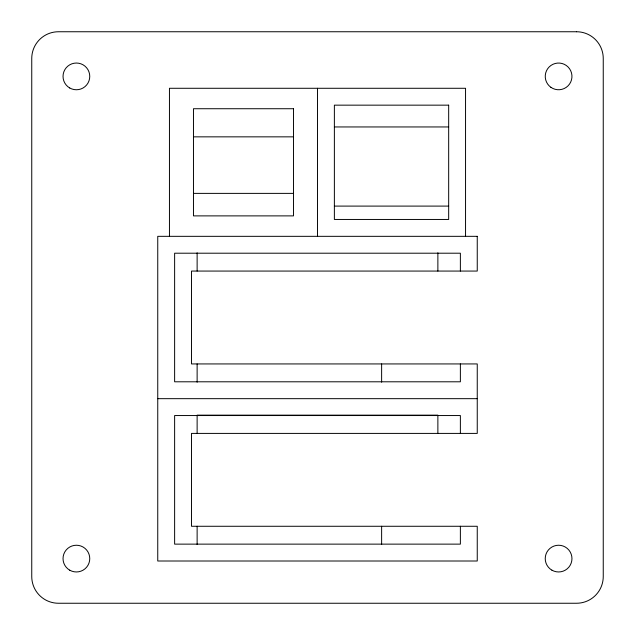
<?xml version="1.0" encoding="UTF-8"?>
<svg xmlns="http://www.w3.org/2000/svg" width="635" height="635" viewBox="0 0 635 635"><rect width="100%" height="100%" fill="white"/><g stroke="black" fill="none" stroke-linecap="round" stroke-linejoin="round"><path stroke-width="0.95" d="M334.375 126.952L448.675 126.952M193.469 136.85L293.481 136.85M193.469 193.381L293.481 193.381M334.375 206.097L448.675 206.097M157.75 398.669L477.25 398.669M465.55 236.331L465.55 88.281L169.45 88.281L169.45 236.331M460.375 271.066L460.375 253.206L174.625 253.206L174.625 381.794L460.375 381.794L460.375 363.934M460.375 433.403L460.375 415.544L174.625 415.544L174.625 544.131L460.375 544.131L460.375 526.272M437.872 252.809L437.872 271.066M437.872 433.403L437.872 415.147L197.128 415.147L197.128 433.403M381.627 363.934L381.627 382.191M381.627 526.272L381.627 544.528M317.5 88.281L317.5 236.331M197.128 252.809L197.128 271.066M197.128 363.934L197.128 382.191M197.128 526.272L197.128 544.528M576.532 31.75L58.468 31.75A26.718 26.718 0 0 0 31.75 58.468L31.75 576.532A26.718 26.718 0 0 0 58.468 603.25L576.532 603.25A26.718 26.718 0 0 0 603.25 576.532L603.25 58.468A26.718 26.718 0 0 0 576.532 31.75M448.675 105.156L334.375 105.156L334.375 219.456L448.675 219.456L448.675 105.156M293.481 108.728L193.469 108.728L193.469 215.884L293.481 215.884L293.481 108.728M477.25 236.331L157.75 236.331L157.75 561.007L477.25 561.007L477.25 526.272L191.5 526.272L191.5 433.403L477.25 433.403L477.25 363.934L191.5 363.934L191.5 271.066L477.25 271.066L477.25 236.331M551.918 570.174A13.359 13.359 0 0 0 571.96 558.602A13.359 13.359 0 0 0 551.918 547.029A13.359 13.359 0 0 0 551.918 570.174M550.91 87.32A13.359 13.359 0 0 0 571.905 77.597A13.359 13.359 0 0 0 552.99 64.278A13.359 13.359 0 0 0 550.91 87.32M69.715 87.971A13.359 13.359 0 0 0 89.757 76.398A13.359 13.359 0 0 0 69.715 64.826A13.359 13.359 0 0 0 69.715 87.971M69.715 570.174A13.359 13.359 0 0 0 89.757 558.602A13.359 13.359 0 0 0 69.715 547.029A13.359 13.359 0 0 0 69.715 570.174"/></g></svg>
